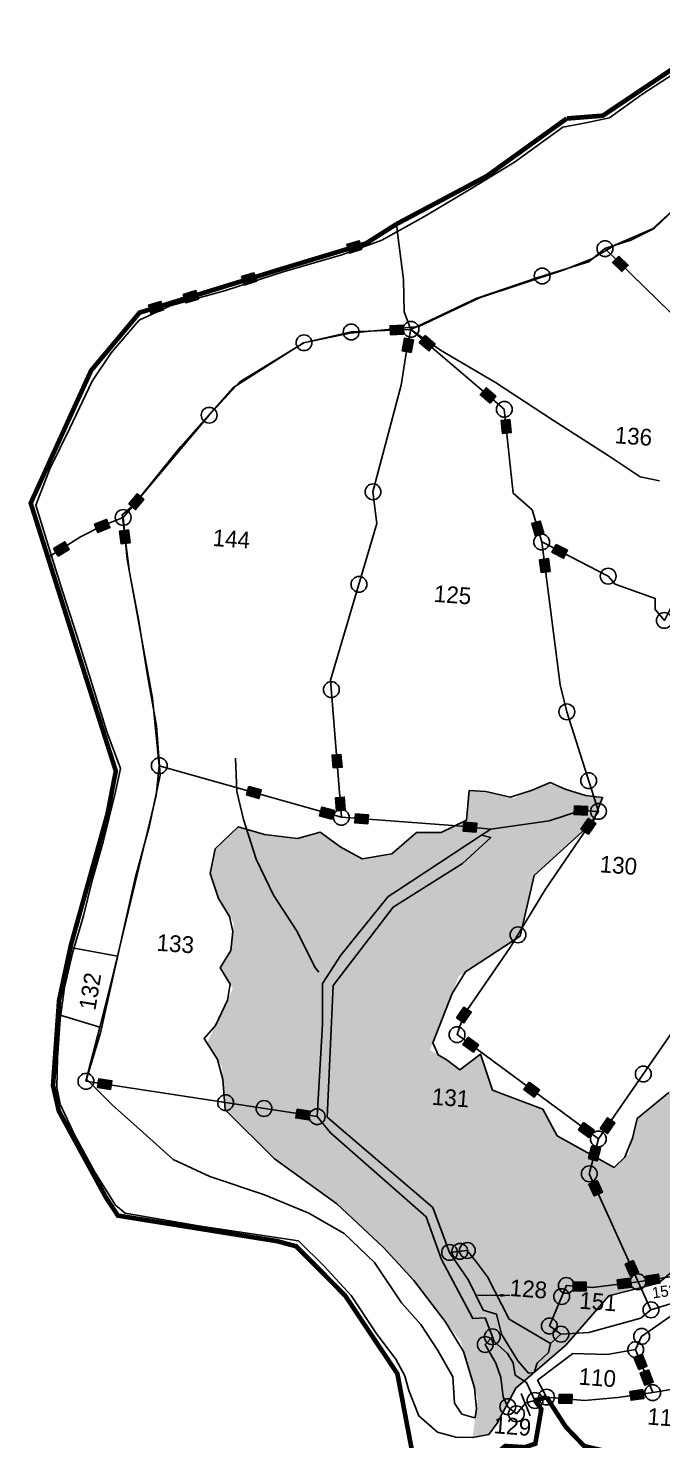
# Model space of a CAD drawing. Header units: metres. Extents: x 29 to 320633, y 17 to 1867657.
# Drawn here: x 317414 to 318094, y 1866072 to 1867586 of the extents above; entities that cross this region are included whole.
import ezdxf

# ---------------------------------------------------------------- set-up
doc = ezdxf.new("R2010")
doc.units = ezdxf.units.M
doc.header["$MEASUREMENT"] = 0
for name, color, linetype in [('LINE_WATER', 4, 'Continuous'), ('POLY_HATCH', 12, 'Continuous'), ('POLY_PARCEL', 6, 'Continuous'), ('POLY_WATER', 4, 'Continuous'), ('SYM_ARROW', 1, 'Continuous'), ('SYM_STONE', 1, 'Continuous'), ('TEXT_PARCEL', 7, 'Continuous'), ('V_BOUND_LINE', 7, 'Continuous')]:
    doc.layers.add(name, color=color, linetype=linetype)
doc.styles.get("Standard").update_dxf_attribs({"font": 'arial.ttf'})
doc.styles.add('TEXT_MAP', font='KRDEV050.TTF')
doc.dimstyles.get("Standard").update_dxf_attribs({"dimtxt": 0.18, "dimasz": 0.18, "dimexe": 0.18, "dimexo": 0.0625, "dimgap": 0.09, "dimtad": 0, "dimtih": 1, "dimtoh": 1, "dimdec": 4, "dimzin": 0, "dimdsep": 46, "dimtxsty": 'Standard', "dimcen": 0.09, "dimadec": 0, "dimazin": 0, "dimtfac": 1, "dimtdec": 4, "dimtofl": 0, "dimtmove": 0, "dimatfit": 3, "dimfxl": 1, "dimtolj": 1, "dimtzin": 0, "dimarcsym": 0})

# ---------------------------------------------------------------- blocks, each defined once
blk = doc.blocks.new('STONE')
blk.add_circle((0, 0), 0.851)
blk = doc.blocks.new('STONESQUAREFILLED')
blk.add_hatch(color=256).paths.add_polyline_path([(0.7, -0.48), (0.7, 0.48), (-0.7, 0.48), (-0.7, -0.48)])
blk.add_lwpolyline([(-0.7, 0.48), (0.7, 0.48), (0.7, -0.48), (-0.7, -0.48)], close=True)
blk = doc.blocks.new('TEXTARROW')
blk.add_leader([(0.04, -0.01), (8.68, -0.01)], dimstyle='Standard', override={"dimtxt": 2.5, "dimasz": 2.5, "dimexe": 1.25, "dimexo": 0.625, "dimgap": 0.625, "dimtad": 1, "dimtih": 0, "dimtoh": 0, "dimzin": 8, "dimcen": 2.5, "dimtofl": 1})
blk = doc.blocks.new('6548')
at = {"layer": 'POLY_HATCH'}
h = blk.add_hatch(dxfattribs=at)
h.set_pattern_fill('ZIGZAG', color=256, scale=5.810502, angle=-5.7146, style=0)
h.set_pattern_definition([(354.2854, (316787.528, 1863830.558), (20.19363, 16.51969), [18.44834, -18.44834]), (84.2854, (316805.885, 1863828.722), (-16.51969, 20.19363), [18.44834, -18.44834])])
h.paths.add_polyline_path([(318365.4, 1866496.9), (318381.9, 1866417.9), (318438.3, 1866377.8), (318480.3, 1866308.1), (318593.6, 1866179.6), (318682, 1866096.1), (318697.8, 1865979.9), (318715.7, 1865876.8), (318735.2, 1865788.8), (318755.4, 1865721.4), (318748.5, 1865673.1), (318745.9, 1865627.3), (318765.7, 1865597), (318794.6, 1865575.6), (318780.3, 1865550.1), (318783.4, 1865518.8), (318806.8, 1865484.1), (318811.6, 1865443), (318847.1, 1865404.3), (318862, 1865367.7), (318854.5, 1865298.9), (318864.5, 1865226.9), (318845.2, 1865164.8), (318877.6, 1865096.1), (318955.4, 1865025.7), (319046.5, 1864978.7), (319118.9, 1864956.7), (319185, 1864963), (319234.3, 1864960.4), (319262.6, 1864987.4), (319256.2, 1865027.3), (319286.2, 1865056.5), (319295.3, 1865100.5), (319284.1, 1865134), (319303.8, 1865167.1), (319300.2, 1865198.5), (319272.2, 1865228.2), (319251.6, 1865250.2), (319264.1, 1865271.7), (319302.3, 1865287.8), (319339.2, 1865236.6), (319370.4, 1865183.2), (319456.8, 1865154.1), (319494.5, 1865131.6), (319533.4, 1865137.3), (319573.7, 1865174.2), (319620.9, 1865124.7), (319645.5, 1865064.8), (319687.6, 1865065.4), (319755.9, 1865121.2), (319854.3, 1865174), (319925.7, 1865232.3), (319962.3, 1865261), (319978.1, 1865283.2), (320001.7, 1865298.5), (320012.5, 1865318.3), (320027.2, 1865344.4), (320041.8, 1865357.3), (320046.1, 1865378.9), (320039.7, 1865402.7), (320029.2, 1865419.2), (320005.2, 1865446), (320010.4, 1865474), (319988.3, 1865506), (319984.5, 1865535), (319989.7, 1865553.3), (319977.8, 1865577.6), (319949.6, 1865593.7), (319947.8, 1865609.3), (319925.3, 1865616.6), (319934.9, 1865646.5), (319941.7, 1865670.1), (319932.6, 1865700.6), (319937.1, 1865745.5), (319932.5, 1865776.9), (319919.5, 1865801.3), (319900.9, 1865824.1), (319898.8, 1865847.5), (319889.8, 1865878.7), (319888, 1865912.5), (319847.7, 1865927), (319836.6, 1865922.1), (319830.8, 1865900.7), (319828.8, 1865884), (319791.5, 1865897.8), (319766.3, 1865929.8), (319750.9, 1865967.7), (319742.8, 1865998.5), (319721.5, 1866023.3), (319716, 1865983.8), (319704.1, 1865975.8), (319696.8, 1865957.4), (319701.1, 1865902.8), (319673.8, 1865887.7), (319681.3, 1865864.6), (319705, 1865836.9), (319705.7, 1865807.3), (319696.8, 1865785.8), (319725.5, 1865701.2), (319758.4, 1865625.6), (319778.4, 1865537.6), (319813.7, 1865521.2), (319830.5, 1865483.1), (319857.2, 1865467.5), (319846.7, 1865441.7), (319812.4, 1865439.6), (319803.5, 1865416.8), (319771.5, 1865393.4), (319743.8, 1865389.7), (319743.1, 1865338.6), (319702.9, 1865326.8), (319665.5, 1865354), (319619.7, 1865420.3), (319585.1, 1865462.4), (319548.5, 1865459.8), (319494.2, 1865484.7), (319483.6, 1865484.8), (319444.9, 1865482.5), (319416, 1865511.2), (319375.5, 1865507.8), (319340.1, 1865517.7), (319314.4, 1865531), (319301.1, 1865531.9), (319258, 1865534.8), (319232.9, 1865552), (319188.8, 1865546), (319170.3, 1865566.1), (319136.3, 1865566.2), (319094.4, 1865549), (319053.1, 1865564.5), (318982.5, 1865547.3), (318954.1, 1865569.3), (318946.4, 1865599.4), (318927.1, 1865644.2), (318933.6, 1865701.5), (318924.3, 1865726.8), (318938.5, 1865777.2), (318909.3, 1865791), (318891.7, 1865819.1), (318910.1, 1865851.9), (318892.8, 1865892.3), (318873.5, 1865914.3), (318872.7, 1865949.3), (318889.7, 1865973.9), (318879.6, 1865995.9), (318864.9, 1866014.7), (318866.3, 1866053.9), (318860.4, 1866086.5), (318871.8, 1866104), (318871.1, 1866109.5), (318862.4, 1866120.2), (318869.4, 1866160.7), (318890, 1866181.7), (318861.3, 1866179), (318811, 1866192.1), (318795.2, 1866223), (318778.1, 1866217.8), (318747.8, 1866220.3), (318698.6, 1866248.7), (318694.5, 1866269.2), (318672.2, 1866274.2), (318655.9, 1866297.2), (318650.1, 1866322.8), (318588.9, 1866396.2), (318562.5, 1866436.2), (318597.5, 1866454.1), (318630.6, 1866453.6), (318678, 1866443.3), (318704.2, 1866469.8), (318719.1, 1866473.8), (318738.9, 1866484.3), (318762.6, 1866479.8), (318787.5, 1866514), (318812, 1866523.4), (318820.8, 1866548.8), (318834.6, 1866590.3), (318850.5, 1866610.8), (318858.8, 1866640.6), (318825.8, 1866626.4), (318789.7, 1866632.8), (318757.2, 1866611.1), (318706.9, 1866634.2), (318687.4, 1866626.4), (318646.9, 1866636), (318627.3, 1866651.3), (318613.7, 1866651.1), (318599.9, 1866650.4), (318573.3, 1866662.7), (318554.5, 1866681.9), (318531.4, 1866671.8), (318487.1, 1866680.2), (318506.9, 1866710.9), (318489.5, 1866755.2), (318526, 1866754.7), (318546.8, 1866808.6), (318590.6, 1866808), (318600.7, 1866832.3), (318626, 1866867.5), (318646.1, 1866871.6), (318681.5, 1866941.4), (318667.8, 1866949.6), (318632.4, 1866949), (318603.1, 1866967.2), (318583.9, 1866958.8), (318540, 1866974.6), (318525.9, 1866997), (318504.7, 1866982.6), (318474.2, 1866988.5), (318454.2, 1867000.1), (318422.9, 1866992.2), (318374.7, 1866995), (318341.6, 1866962.3), (318304.4, 1866964), (318257.5, 1866916.8), (318232.4, 1866914.6), (318232.7, 1866800.6), (318249, 1866711.8), (318265.2, 1866662.1), (318252, 1866627.6), (318246.3, 1866578.2), (318222.5, 1866535.8), (318198.7, 1866517), (318167.4, 1866507.8), (318160.6, 1866479.9), (318149.2, 1866447.7), (318115.6, 1866421.7), (318106.3, 1866385.5), (318090.2, 1866371.3), (318031.7, 1866405.7), (318017.4, 1866434), (317965.7, 1866455.1), (317954, 1866492.9), (317932, 1866477.2), (317919.2, 1866487.4), (317901.6, 1866498.5), (317933.7, 1866574.7), (317998.7, 1866614.7), (318014.8, 1866677.4), (318077.7, 1866731.7), (318088.1, 1866757.1), (318070.4, 1866759.6), (318031.5, 1866772.9), (317995.5, 1866758.8), (317966.5, 1866766.2), (317949.4, 1866767.8), (317945.8, 1866737.1), (317919.2, 1866724.7), (317893.2, 1866725.3), (317867.1, 1866704), (317836.2, 1866699.5), (317814.2, 1866712.1), (317793, 1866728.3), (317769.1, 1866722.3), (317735, 1866727.3), (317707.6, 1866736.3), (317683.2, 1866713.7), (317677.3, 1866688.2), (317685.5, 1866662.1), (317700.5, 1866636.2), (317696.9, 1866607.5), (317685.3, 1866589.7), (317697.8, 1866567.5), (317669.5, 1866511.6), (317684.4, 1866486.8), (317686.7, 1866441.5), (317736.6, 1866389.2), (317800.5, 1866340.7), (317847.9, 1866294), (317878.6, 1866258.8), (317925.8, 1866194.2), (317942, 1866133.8), (317935.6, 1866093.5), (317935.9, 1866093.5), (317952.6, 1866096.4), (317961.5, 1866107.9), (317981.9, 1866144), (318035.2, 1866187.5), (318081.2, 1866237.8), (318133.4, 1866249.4), (318216.9, 1866316.3), (318239.5, 1866428.1)])
h.paths.add_polyline_path([(319039.8, 1865329.5), (319059.3, 1865340.5), (319070.3, 1865348.2), (319074.4, 1865320), (319066, 1865298.9), (319057.9, 1865257), (319067.3, 1865250.4), (319096.7, 1865238.7), (319101.8, 1865213.6), (319099.4, 1865190), (319133.1, 1865166.4), (319140.2, 1865134), (319131.2, 1865082), (319058.5, 1865092.1), (319048.9, 1865107.8), (319048.3, 1865122.2), (319031.1, 1865154.6), (319014.8, 1865176.4), (319027.9, 1865237), (318993.5, 1865259.3), (319002.2, 1865294.4), (318999.7, 1865319.2)], flags=16)
at = {"layer": 'LINE_WATER'}
for points in [[(318155.8, 1867085.3), (318135.8, 1867090.2), (318103, 1867113), (318047.1, 1867151.2), (317987.5, 1867192.3), (317931.3, 1867227.5), (317901, 1867249.8)], [(317706.8, 1866807.8), (317707.4, 1866773), (317713.6, 1866743.7), (317725.5, 1866701.8), (317742.8, 1866663.9), (317766.4, 1866625.6), (317783.7, 1866587.9), (317787.8, 1866582.4)]]:
    blk.add_lwpolyline(points, dxfattribs=at)
at = {"layer": 'POLY_HATCH'}
for points in [[(318216.9, 1866316.3), (318133.4, 1866249.4), (318081.2, 1866237.8), (318035.2, 1866187.5), (317981.9, 1866144), (317961.5, 1866107.9), (317952.6, 1866096.4), (317935.9, 1866093.5), (317918.1, 1866094.4), (317899.3, 1866100.3), (317880.3, 1866117.6), (317870.4, 1866144.3), (317866.8, 1866159.8), (317857.7, 1866177.2), (317838.8, 1866203.7), (317812.9, 1866244.8), (317785.7, 1866276.1), (317759.5, 1866303.3), (317718.1, 1866310.5), (317655.8, 1866321.5), (317579.8, 1866336.8), (317569.8, 1866345.4), (317549.3, 1866380.2), (317528.9, 1866419.7), (317514.9, 1866451.8), (317511.9, 1866469.3), (317513.4, 1866500.2), (317517.2, 1866540.4), (317522.5, 1866573.4), (317531.9, 1866608.8), (317544.4, 1866647.4), (317554.3, 1866684.2), (317566.7, 1866724), (317580.9, 1866775.9), (317586.7, 1866800), (317573.4, 1866838.7), (317559.3, 1866888.2), (317545.3, 1866937.7), (317531.1, 1866986.4), (317517, 1867035.6), (317505.7, 1867076.6), (317521, 1867114.2), (317543.1, 1867155.8), (317567.7, 1867204.3), (317588.1, 1867233.3), (317618.3, 1867266.6), (317650.8, 1867280.6), (317708.9, 1867295.1), (317768.3, 1867312.8), (317830.9, 1867329.4), (317873, 1867343.4), (317917.4, 1867366.8), (317968.8, 1867395.6), (318013.4, 1867421.1), (318064.7, 1867456.5), (318088.7, 1867460.4), (318113.5, 1867464.8), (318147.6, 1867488.2), (318196.2, 1867517.9)], [(318184.8, 1867373.8), (318155.1, 1867348.2), (318116.4, 1867332.4), (318091.4, 1867318.4), (318061, 1867307.4), (317973.3, 1867280.9), (317909.2, 1867252.7), (317837.4, 1867247.3), (317788.8, 1867238.5), (317713.8, 1867193.7), (317657.9, 1867133.5), (317607.4, 1867074.2), (317595.2, 1867064.3), (317601.5, 1867004.2), (317609.6, 1866952.9), (317617.3, 1866896.2), (317625.3, 1866843.5), (317627.8, 1866792), (317615.3, 1866739.8), (317599, 1866685.3), (317585.6, 1866631.4), (317572.4, 1866579), (317558.7, 1866525.3), (317543, 1866477.3), (317569.2, 1866449.7), (317600.5, 1866420.2), (317631.2, 1866391.4), (317668.9, 1866372.5), (317725.3, 1866352.2), (317771, 1866331.8), (317807.3, 1866309.6), (317838.2, 1866278.6), (317865.3, 1866236), (317884.8, 1866212.6), (317901.8, 1866185.2), (317916.6, 1866157.3), (317917.6, 1866130), (317925.1, 1866118.1), (317937, 1866114.6), (317938.9, 1866114.3), (317940.4, 1866123.5), (317938.8, 1866145.5), (317928.6, 1866183.6), (317910.3, 1866215.4), (317878.6, 1866258.8), (317847.9, 1866294), (317800.5, 1866340.7), (317736.6, 1866389.2), (317686.7, 1866441.5), (317685.1, 1866473.4), (317679.9, 1866494.3), (317666.6, 1866516.4), (317678.8, 1866529.9), (317691.9, 1866555.7), (317695.1, 1866572.3), (317685.3, 1866589.7), (317696.9, 1866607.5), (317699.4, 1866627.3), (317696.5, 1866643), (317685.5, 1866662.1), (317677.3, 1866688.2), (317683.2, 1866713.7), (317707.6, 1866736.3), (317735, 1866727.3), (317769.1, 1866722.3), (317793, 1866728.3), (317814.2, 1866712.1), (317836.2, 1866699.5), (317867.1, 1866704), (317893.2, 1866725.3), (317919.2, 1866724.7), (317945.8, 1866737.1), (317949.4, 1866767.8), (317966.5, 1866766.2), (317992.3, 1866759.6), (318014.8, 1866766.4), (318033.9, 1866773.9), (318049.3, 1866766.8), (318070.4, 1866759.6), (318088.1, 1866757.1), (318077.7, 1866731.7), (318014.8, 1866677.4), (317998.7, 1866614.7), (317940.6, 1866578.9), (317926.1, 1866556.8), (317904.7, 1866506), (317910, 1866493.2), (317919.2, 1866487.4), (317932, 1866477.2), (317954, 1866492.9), (317965.7, 1866455.1), (318017.4, 1866434), (318031.7, 1866405.7), (318090.2, 1866371.3), (318101.8, 1866381.6), (318110.3, 1866401.1), (318115.6, 1866421.7), (318149.2, 1866447.7)]]:
    blk.add_lwpolyline(points, dxfattribs=at)
at = {"layer": 'POLY_PARCEL'}
for points in [[(318105.2, 1867328.7), (318132.4, 1867336.8), (318157, 1867348.4), (318172.2, 1867362.1), (318188, 1867377.1), (318198.1, 1867377.3), (318232.9, 1867437.2), (318255, 1867487.6), (318272.8, 1867508.6), (318289, 1867513.3), (318306, 1867517.4), (318320.8, 1867520.7)], [(317888.8, 1867359.9), (317890.1, 1867345.2), (317894.7, 1867301.9), (317894.5, 1867268.2), (317901, 1867249.8)], [(318105.2, 1867328.7), (318088, 1867315.4), (318034.7, 1867300.6), (317969.6, 1867280.2), (317901, 1867249.8)], [(318343.7, 1867082.7), (318331.9, 1867096.2), (318105.2, 1867328.7)], [(317596.2, 1867061.5), (317688.5, 1867165.7), (317721.5, 1867199.7), (317789.2, 1867238.7), (317838.7, 1867248.7), (317901, 1867249.8)], [(317901, 1867249.8), (317895.5, 1867225.1), (317889.2, 1867191.9), (317857.1, 1867081.6), (317860.2, 1867048.3), (317808, 1866886.6), (317815.5, 1866743.3)], [(317901, 1867249.8), (317996.1, 1867164), (318003.2, 1867076.4), (318022.4, 1867058.7), (318031.5, 1867024.8)], [(317516.8, 1867021.9), (317551.2, 1867042.4), (317574.2, 1867053.2), (317596.2, 1867061.5)], [(317627.2, 1866801.9), (317621.8, 1866872.3), (317599.1, 1867018), (317596.2, 1867061.5)], [(318031.5, 1867024.8), (318099.9, 1866987.4), (318106.8, 1866979), (318148.3, 1866962.9), (318147.9, 1866951.4), (318157.2, 1866939.8), (318165, 1866954), (318176.5, 1866958.9), (318219.9, 1866907)], [(318083.4, 1866742.6), (318053.1, 1866847.1), (318047, 1866875.5), (318031.5, 1867024.8)], [(317627.2, 1866801.9), (317623.3, 1866771.1), (317578.7, 1866604.5)], [(317815.5, 1866743.3), (317627.2, 1866801.9)], [(317815.5, 1866743.3), (317940.3, 1866730.8), (317970.8, 1866726.9)], [(318074.6, 1866401.3), (317930.2, 1866513.8), (317937.8, 1866534.1), (317988, 1866603.1), (318026.2, 1866663.1), (318083.4, 1866742.6)], [(317970.8, 1866726.9), (318032, 1866734), (318065.1, 1866744), (318083.4, 1866742.6)], [(317529.8, 1866615), (317578.7, 1866604.5)], [(317578.7, 1866604.5), (317571.1, 1866576), (317558.3, 1866531.1)], [(318196, 1866560.5), (318157.5, 1866515.1), (318074.6, 1866401.3)], [(317515.2, 1866545.5), (317558.3, 1866531.1)], [(317558.3, 1866531.1), (317542.4, 1866475.1), (317782.3, 1866432.1)], [(318074.6, 1866401.3), (318064.2, 1866365.2), (318112.1, 1866251.5)], [(317916.6, 1866287.1), (317935.1, 1866288.7), (317944.3, 1866276.1), (317955.3, 1866260.6), (317976.9, 1866215.9), (318019.4, 1866189.4)], [(318112.1, 1866251.5), (318145.6, 1866255.7), (318168.4, 1866269.5), (318178.7, 1866236.9)], [(318030.4, 1866199), (318018.6, 1866207.8), (318037.4, 1866249.6), (318064.5, 1866246.6), (318112.1, 1866251.5)], [(318112.1, 1866251.5), (318124.8, 1866221.9)], [(317958.9, 1866198.1), (317951.3, 1866190.2), (317961.9, 1866170.5), (317966.8, 1866155.5), (317968.6, 1866135.2), (317973.1, 1866124.8), (317981.9, 1866117.2), (317992.1, 1866128.2), (318001.6, 1866130.6)], [(318124.4, 1866135.6), (318107.8, 1866180.9)], [(318160.8, 1866145.1), (318162.7, 1866141.1), (318124.4, 1866135.6)], [(318013.7, 1866133.8), (318053.1, 1866129.2), (318087.9, 1866131.4), (318124.4, 1866135.6)]]:
    blk.add_lwpolyline(points, dxfattribs=at)
at = {"layer": 'POLY_WATER'}
for points in [[(317961.1, 1866720.8), (317871.9, 1866665.5), (317862.2, 1866659.5), (317811.4, 1866599.7), (317791.5, 1866570.8), (317790.4, 1866528.3), (317782.3, 1866432.1)], [(317916.6, 1866287.1), (317900.2, 1866334.2), (317792.8, 1866431.3), (317802.4, 1866568.4), (317867, 1866648.3), (317940.5, 1866691.9), (317970.6, 1866718.4), (317961.1, 1866720.8)], [(317970.8, 1866726.9), (317961.1, 1866720.8)], [(317782.3, 1866432.1), (317795.7, 1866414.7), (317893.3, 1866324.8), (317907.9, 1866280), (317938.9, 1866217.6), (317951.8, 1866218), (317958.9, 1866198.1)], [(318019.4, 1866189.4), (318016.8, 1866180.3), (318004.9, 1866169.3), (318001.5, 1866159.6), (317995.5, 1866159.2), (317984.7, 1866172.4), (317968.4, 1866200.7), (317963.9, 1866221.6), (317950.1, 1866226.2), (317935.6, 1866257.8), (317916.6, 1866287.1)], [(318107.8, 1866180.9), (318114.4, 1866194.5), (318178.7, 1866236.9)], [(318178.7, 1866236.9), (318124.8, 1866221.9)], [(318124.8, 1866221.9), (318113.9, 1866213.6), (318059.4, 1866200), (318030.4, 1866199)], [(317958.9, 1866198.1), (317960.7, 1866193.2), (317974.4, 1866180.4), (317980, 1866170.4), (317981.8, 1866157.4), (317993.2, 1866149.7), (318001.6, 1866130.6)], [(318030.4, 1866199), (318019.4, 1866189.4)], [(318013.7, 1866133.8), (318004.9, 1866151.6), (318042.3, 1866178.4), (318077.9, 1866176.6), (318107.8, 1866180.9)]]:
    blk.add_lwpolyline(points, dxfattribs=at)
at = {"layer": 'V_BOUND_LINE', "const_width": 4.84}
for points in [[(318068.8, 1867465.3), (318106.5, 1867467.3), (318209.9, 1867532.9), (318240.4, 1867552.6)], [(317888.8, 1867359.9), (317984.1, 1867407.5), (318068.8, 1867465.3)], [(317516.8, 1867021.9), (317500.3, 1867078.9), (317540, 1867160.5), (317566.8, 1867215.5), (317618.8, 1867274.5), (317765.9, 1867315.7), (317856.4, 1867340.5), (317888.8, 1867359.9)], [(317529.8, 1866615), (317530.9, 1866619.2), (317572, 1866753), (317581.8, 1866797.5), (317554.1, 1866892.5), (317516.8, 1867021.9)], [(317515.2, 1866545.5), (317516.6, 1866560.3), (317529.8, 1866615)], [(318001.6, 1866130.6), (318008, 1866121.3), (318000.8, 1866085.5), (317989.8, 1866082.1), (317969.4, 1866083.9), (317939.1, 1866059.6), (317935.5, 1866046.8), (317909.1, 1866030.4), (317896.3, 1866040.8), (317873.7, 1866071.9), (317859, 1866162.1), (317806.6, 1866245), (317757, 1866297.6), (317737, 1866303.5), (317572.1, 1866334.3), (317560.2, 1866353.4), (317513.4, 1866444.7), (317508, 1866471.5), (317515.2, 1866545.5)], [(318013.7, 1866133.8), (318001.6, 1866130.6)], [(318111, 1866045), (318083.4, 1866073.5), (318051.7, 1866081.7), (318033.1, 1866102), (318013.7, 1866133.8)]]:
    blk.add_lwpolyline(points, dxfattribs=at)
at = {"layer": 'SYM_ARROW'}
for p, xscale, yscale, zscale, rotation in [((317978.2, 1866240.6), 3.873668104785825, 3.873668104785825, 3.873668104785825, 177.8996452140329), ((317996.2, 1866114.5), 2.905251078589368, 2.905251078589368, 2.905251078589368, 110.8724033604096)]:
    blk.add_blockref('TEXTARROW', p, dxfattribs=dict(at, xscale=xscale, yscale=yscale, zscale=zscale, rotation=rotation))
at = {"layer": 'SYM_STONE', "ltscale": 10}
for p, xscale, yscale, zscale, rotation in [((317844.2, 1867337.2), 9.684170261964558, 9.684170261964558, 9.684170261964558, 195.2982600239296), ((317733.7, 1867306.7), 9.68417026196456, 9.68417026196456, 9.68417026196456, 15.45224939102956), ((317672.6, 1867289.6), 9.684170261964562, 9.684170261964562, 9.684170261964562, 15.64677604025298), ((317636, 1867279.3), 9.684170261964562, 9.684170261964562, 9.684170261964562, 15.64677604025298), ((317800.5, 1866748), 9.684170261964562, 9.684170261964562, 9.684170261964562, 162.6983620772987), ((317836.7, 1866741.1), 9.68417026196456, 9.68417026196456, 9.68417026196456, 354.2853787563801), ((317949.2, 1866729.6), 9.68417026196456, 9.68417026196456, 9.68417026196456, 174.0973740251775)]:
    blk.add_blockref('STONESQUAREFILLED', p, dxfattribs=dict(at, xscale=xscale, yscale=yscale, zscale=zscale, rotation=rotation))
at = {"layer": 'SYM_STONE'}
for name, p, xscale, yscale, zscale, rotation in [('STONE', (318105.2, 1867328.7), 9.68417026196456, 9.68417026196456, 9.68417026196456, 354.2853873413339), ('STONE', (318039.1, 1867301.9), 9.68417026196456, 9.68417026196456, 9.68417026196456, 354.2853873413339), ('STONESQUAREFILLED', (318120.9, 1867312.5), 9.68417026196456, 9.68417026196456, 9.68417026196456, 314.1167937477635), ('STONE', (317838.7, 1867248.7), 9.68417026196456, 9.68417026196456, 9.68417026196456, 354.2853873413339), ('STONESQUAREFILLED', (317886.2, 1867249.5), 9.68417026196456, 9.68417026196456, 9.68417026196456, 180.9638073186038), ('STONE', (317901, 1867249.8), 9.68417026196456, 9.68417026196456, 9.68417026196456, 354.2853873413339), ('STONE', (317789.2, 1867238.7), 9.68417026196456, 9.68417026196456, 9.68417026196456, 354.2853873413339), ('STONESQUAREFILLED', (317897.3, 1867233.3), 9.68417026196456, 9.68417026196456, 9.68417026196456, 258.2064514183684), ('STONESQUAREFILLED', (317917.5, 1867234.9), 9.68417026196456, 9.68417026196456, 9.68417026196456, 317.9846324226079), ('STONE', (317688.5, 1867165.7), 9.68417026196456, 9.68417026196456, 9.68417026196456, 354.2853873413339), ('STONESQUAREFILLED', (317979.6, 1867178.9), 9.68417026196456, 9.68417026196456, 9.68417026196456, 137.9846324226073), ('STONE', (317996.1, 1867164), 9.68417026196456, 9.68417026196456, 9.68417026196456, 354.2853873413339), ('STONESQUAREFILLED', (317997.6, 1867146), 9.684170261964562, 9.684170261964562, 9.684170261964562, 274.6280541040212), ('STONE', (317857.1, 1867081.6), 9.68417026196456, 9.68417026196456, 9.68417026196456, 354.2853873413339), ('STONESQUAREFILLED', (317610.3, 1867077.5), 9.684170261964562, 9.684170261964562, 9.684170261964562, 48.46812243259683), ('STONESQUAREFILLED', (317574.2, 1867053.2), 9.68417026196456, 9.68417026196456, 9.68417026196456, 20.5983391225218), ('STONE', (317596.2, 1867061.5), 9.68417026196456, 9.68417026196456, 9.68417026196456, 354.2853873413339), ('STONESQUAREFILLED', (317597.5, 1867041.2), 9.684170261964558, 9.684170261964558, 9.684170261964558, 275.9807854011739), ('STONESQUAREFILLED', (318027.8, 1867038.8), 9.684170261964562, 9.684170261964562, 9.684170261964562, 104.9472945913449), ('STONESQUAREFILLED', (317531.1, 1867030.4), 9.684170261964562, 9.684170261964562, 9.684170261964562, 29.57408325378511), ('STONE', (318031.5, 1867024.8), 9.68417026196456, 9.68417026196456, 9.68417026196456, 354.2853873413339), ('STONESQUAREFILLED', (318050.1, 1867014.6), 9.68417026196456, 9.68417026196456, 9.68417026196456, 331.3141840236966), ('STONESQUAREFILLED', (318034.1, 1867000.1), 9.68417026196456, 9.68417026196456, 9.68417026196456, 275.9288741614379), ('STONE', (317840, 1866985.5), 9.68417026196456, 9.68417026196456, 9.68417026196456, 354.2853873413339), ('STONE', (318099.9, 1866987.4), 9.68417026196456, 9.68417026196456, 9.68417026196456, 354.2853873413339), ('STONE', (318157.2, 1866939.8), 9.68417026196456, 9.68417026196456, 9.68417026196456, 354.2853873413339), ('STONE', (317808.5, 1866876.6), 9.68417026196456, 9.68417026196456, 9.68417026196456, 354.2853873413339), ('STONE', (318053.1, 1866847.1), 9.68417026196456, 9.68417026196456, 9.68417026196456, 354.2853873413339), ('STONE', (317627.2, 1866801.9), 9.68417026196456, 9.68417026196456, 9.68417026196456, 354.2853873413339), ('STONESQUAREFILLED', (317812.5, 1866801.9), 9.684170261964562, 9.684170261964562, 9.684170261964562, 93.00377842149425), ('STONESQUAREFILLED', (317725, 1866771.5), 9.684170261964562, 9.684170261964562, 9.684170261964562, 342.6983620772989), ('STONE', (318074.1, 1866774.9), 9.68417026196456, 9.68417026196456, 9.68417026196456, 354.2853873413339), ('STONESQUAREFILLED', (317814.8, 1866757.2), 9.68417026196456, 9.68417026196456, 9.68417026196456, 93.00377842149452), ('STONE', (317815.5, 1866743.3), 9.68417026196456, 9.68417026196456, 9.68417026196456, 354.2853873413339), ('STONESQUAREFILLED', (318065.1, 1866744), 9.684170261964562, 9.684170261964562, 9.684170261964562, 355.6159729191054), ('STONE', (318083.4, 1866742.6), 9.68417026196456, 9.68417026196456, 9.68417026196456, 354.2853873413339), ('STONESQUAREFILLED', (318072.5, 1866727.4), 9.68417026196456, 9.68417026196456, 9.68417026196456, 54.2303374906792), ('STONE', (317996.3, 1866616.2), 9.68417026196456, 9.68417026196456, 9.68417026196456, 354.2853873413339), ('STONESQUAREFILLED', (317937.8, 1866534.1), 9.68417026196456, 9.68417026196456, 9.68417026196456, 53.97631264424233), ('STONE', (317930.2, 1866513.8), 9.68417026196456, 9.68417026196456, 9.68417026196456, 354.2853873413339), ('STONESQUAREFILLED', (317944.2, 1866503), 9.68417026196456, 9.68417026196456, 9.68417026196456, 322.0726421681724), ('STONE', (317542.4, 1866475.1), 9.68417026196456, 9.68417026196456, 9.68417026196456, 354.2853873413339), ('STONESQUAREFILLED', (317561.9, 1866471.6), 9.68417026196456, 9.68417026196456, 9.68417026196456, 349.8251594670646), ('STONE', (318123.1, 1866467.8), 9.68417026196456, 9.68417026196456, 9.68417026196456, 354.2853873413339), ('STONE', (317687.3, 1866449.1), 9.68417026196456, 9.68417026196456, 9.68417026196456, 354.2853873413339), ('STONESQUAREFILLED', (318006.4, 1866454.5), 9.68417026196456, 9.68417026196456, 9.68417026196456, 322.0726421681711), ('STONE', (317727.1, 1866442), 9.68417026196456, 9.68417026196456, 9.68417026196456, 354.2853873413339), ('STONESQUAREFILLED', (317767.5, 1866434.7), 9.68417026196456, 9.68417026196456, 9.68417026196456, 349.8251594670645), ('STONE', (317782.3, 1866432.1), 9.68417026196456, 9.68417026196456, 9.68417026196456, 354.2853873413339), ('STONESQUAREFILLED', (318062.2, 1866411), 9.68417026196456, 9.68417026196456, 9.68417026196456, 322.0726421681724), ('STONE', (318074.6, 1866401.3), 9.68417026196456, 9.68417026196456, 9.68417026196456, 354.2853873413339), ('STONESQUAREFILLED', (318084.5, 1866414.9), 9.68417026196456, 9.68417026196456, 9.68417026196456, 53.88447546897266), ('STONESQUAREFILLED', (318070.3, 1866386.5), 9.684170261964562, 9.684170261964562, 9.684170261964562, 73.95418866615933), ('STONE', (318064.2, 1866365.2), 9.68417026196456, 9.68417026196456, 9.68417026196456, 354.2853873413339), ('STONESQUAREFILLED', (318070.5, 1866350.2), 9.684170261964562, 9.684170261964562, 9.684170261964562, 292.8523657867417), ('STONE', (317916.6, 1866287.1), 9.68417026196456, 9.68417026196456, 9.68417026196456, 354.2853873413339), ('STONE', (317927.3, 1866288), 9.68417026196456, 9.68417026196456, 9.68417026196456, 354.2853873413339), ('STONE', (317935.1, 1866288.7), 9.68417026196456, 9.68417026196456, 9.68417026196456, 354.2853873413339), ('STONESQUAREFILLED', (318106.1, 1866265.7), 9.684170261964562, 9.684170261964562, 9.684170261964562, 292.8523657867431), ('STONE', (318037.4, 1866249.6), 9.68417026196456, 9.68417026196456, 9.68417026196456, 354.2853873413339), ('STONESQUAREFILLED', (318051.1, 1866248.1), 9.68417026196456, 9.68417026196456, 9.68417026196456, 358.7766399453478), ('STONESQUAREFILLED', (318097.8, 1866250), 9.68417026196456, 9.68417026196456, 9.68417026196456, 5.824188806407051), ('STONE', (318112.1, 1866251.5), 9.68417026196456, 9.68417026196456, 9.68417026196456, 354.2853873413339), ('STONESQUAREFILLED', (318127.5, 1866253.4), 9.684170261964562, 9.684170261964562, 9.684170261964562, 7.132182148751603), ('STONE', (318032.2, 1866238.1), 9.68417026196456, 9.68417026196456, 9.68417026196456, 354.2853873413339), ('STONE', (318124.8, 1866221.9), 9.68417026196456, 9.68417026196456, 9.68417026196456, 354.2853873413339), ('STONE', (317958.9, 1866198.1), 9.68417026196456, 9.68417026196456, 9.68417026196456, 354.2853873413339), ('STONE', (318018.6, 1866207.8), 9.68417026196456, 9.68417026196456, 9.68417026196456, 354.2853873413339), ('STONE', (318030.4, 1866199), 9.68417026196456, 9.68417026196456, 9.68417026196456, 354.2853873413339), ('STONE', (318114.4, 1866194.5), 9.68417026196456, 9.68417026196456, 9.68417026196456, 354.2853873413339), ('STONE', (317951.3, 1866190.2), 9.68417026196456, 9.68417026196456, 9.68417026196456, 354.2853873413339), ('STONE', (318107.8, 1866180.9), 9.68417026196456, 9.68417026196456, 9.68417026196456, 354.2853873413339), ('STONESQUAREFILLED', (318112.5, 1866168.1), 9.68417026196456, 9.68417026196456, 9.68417026196456, 110.137066952332), ('STONESQUAREFILLED', (318118.6, 1866151.4), 9.68417026196456, 9.68417026196456, 9.68417026196456, 290.1370669523317), ('STONE', (318124.4, 1866135.6), 9.68417026196456, 9.68417026196456, 9.68417026196456, 354.2853873413339), ('STONE', (317973.1, 1866124.8), 9.68417026196456, 9.68417026196456, 9.68417026196456, 354.2853873413339), ('STONE', (318001.6, 1866130.6), 9.68417026196456, 9.68417026196456, 9.68417026196456, 354.2853873413339), ('STONE', (318013.7, 1866133.8), 9.68417026196456, 9.68417026196456, 9.68417026196456, 354.2853873413339), ('STONESQUAREFILLED', (318033.4, 1866131.5), 9.684170261964562, 9.684170261964562, 9.684170261964562, 357.9461508254873), ('STONESQUAREFILLED', (318107.9, 1866133.7), 9.684170261964558, 9.684170261964558, 9.684170261964558, 6.534889951038963), ('STONE', (317981.9, 1866117.2), 9.68417026196456, 9.68417026196456, 9.68417026196456, 354.2853873413339)]:
    blk.add_blockref(name, p, dxfattribs=dict(at, xscale=xscale, yscale=yscale, zscale=zscale, rotation=rotation))
at = {"layer": 'TEXT_PARCEL', "style": 'TEXT_MAP'}
for s, height, rotation, p in [('136', 17.43, 354.2854, (318109.7, 1867125.8)), ('144', 17.43, 354.2854, (317688.2, 1867029.5)), ('125', 17.43, 354.2854, (317917.1, 1866965.4)), ('130', 17.43, 354.2854, (318082.6, 1866679.2)), ('133', 17.43, 354.2854, (317619, 1866609.3)), ('132', 17.43, 79.1523, (317554, 1866548)), ('131', 17.43, 354.2854, (317901.6, 1866441.5)), ('128', 17.43, 354.2854, (317977.6, 1866240.2)), ('152', 11.62, 6.5411, (318127.1, 1866233.7)), ('151', 17.43, 354.2854, (318049.8, 1866225.1)), ('110', 17.43, 354.2854, (318047, 1866146)), ('111', 17.43, 354.2854, (318117.6, 1866102.6)), ('129', 17.43, 354.2854, (317957.3, 1866097.6))]:
    blk.add_text(s, height=height, rotation=rotation, dxfattribs=at).set_placement(p)

msp = doc.modelspace()

# ---------------------------------------------------------------- block references
at = {"xscale": 1.028701240895841, "yscale": 1.028701240895841, "zscale": 1.028701240895841, "rotation": 1.466497714788241}
msp.add_blockref('6548', (40065.4, -61319.1), dxfattribs=at)

doc.saveas('drawing.dxf')
